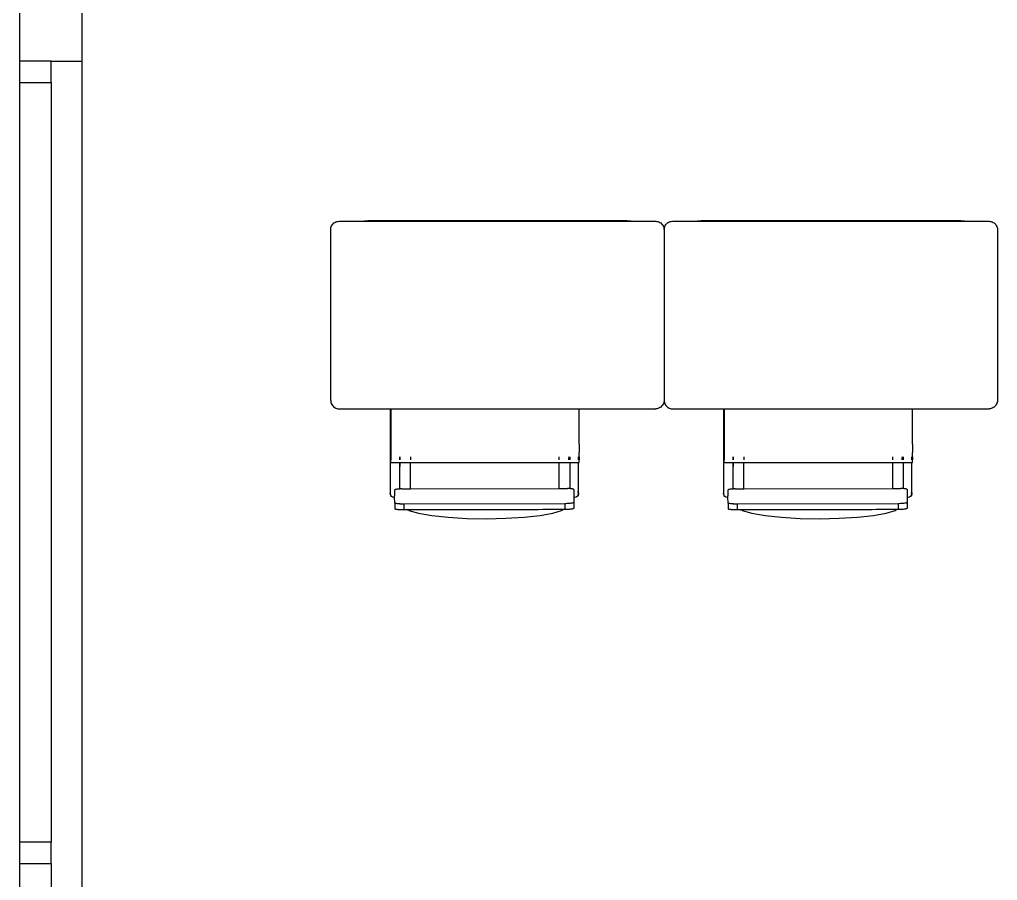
# Model space of a CAD drawing. Header units: metres. Extents: x -2 to 5.8, y -17.4 to 16.6.
# Drawn here: x -0.171 to 2.176, y -7.348 to -5.282 of the extents above; entities that cross this region are included whole.
import ezdxf

# ---------------------------------------------------------------- set-up
doc = ezdxf.new("R2010")
doc.units = ezdxf.units.M
doc.layers.add('SectionCutEdges', color=7, linetype='Continuous')

msp = doc.modelspace()

# ---------------------------------------------------------------- linework, layer by layer
for p, q in [((-0.0209, -9.182), (-0.0209, -5.382)), ((-0.0947, -5.4328), (-0.0947, -7.2566)), ((0.58, -5.774), (0.5817, -5.772)), ((0.5817, -5.772), (0.5837, -5.7703)), ((0.5837, -5.7703), (0.5858, -5.7689)), ((0.5858, -5.7689), (0.5882, -5.7677)), ((0.5882, -5.7677), (0.5906, -5.7669)), ((0.5906, -5.7669), (0.5932, -5.7664)), ((0.5932, -5.7664), (0.5958, -5.7662)), ((0.5958, -5.7662), (0.6493, -5.7662)), ((0.6493, -5.7662), (0.6561, -5.7648)), ((0.6493, -5.7662), (1.3032, -5.7662)), ((0.6561, -5.7648), (0.6649, -5.7642)), ((0.6649, -5.7642), (1.2876, -5.7642)), ((1.2876, -5.7642), (1.2964, -5.7648)), ((1.2964, -5.7648), (1.3032, -5.7662)), ((1.3032, -5.7662), (1.3558, -5.7662)), ((1.3558, -5.7662), (1.3584, -5.7664)), ((1.3584, -5.7664), (1.361, -5.7669)), ((1.361, -5.7669), (1.3635, -5.7677)), ((1.3635, -5.7677), (1.3658, -5.7689)), ((1.3658, -5.7689), (1.368, -5.7703)), ((1.368, -5.7703), (1.37, -5.772)), ((1.37, -5.772), (1.3717, -5.774)), ((1.38, -5.774), (1.3817, -5.772)), ((1.3817, -5.772), (1.3837, -5.7703)), ((1.3837, -5.7703), (1.3858, -5.7689)), ((1.3858, -5.7689), (1.3882, -5.7677)), ((1.3882, -5.7677), (1.3906, -5.7669)), ((1.3906, -5.7669), (1.3932, -5.7664)), ((1.3932, -5.7664), (1.3958, -5.7662)), ((1.3958, -5.7662), (1.4493, -5.7662)), ((1.4493, -5.7662), (1.4561, -5.7648)), ((1.4493, -5.7662), (2.1032, -5.7662)), ((1.4561, -5.7648), (1.4649, -5.7642)), ((1.4649, -5.7642), (2.0876, -5.7642)), ((2.0876, -5.7642), (2.0964, -5.7648)), ((2.0964, -5.7648), (2.1032, -5.7662)), ((2.1032, -5.7662), (2.1558, -5.7662)), ((2.1558, -5.7662), (2.1584, -5.7664)), ((2.1584, -5.7664), (2.161, -5.7669)), ((2.161, -5.7669), (2.1635, -5.7677)), ((2.1635, -5.7677), (2.1658, -5.7689)), ((2.1658, -5.7689), (2.168, -5.7703)), ((2.168, -5.7703), (2.17, -5.772)), ((2.17, -5.772), (2.1717, -5.774)), ((0.5758, -5.7862), (0.576, -5.7836)), ((0.5758, -6.1962), (0.5758, -5.7862)), ((0.576, -5.7836), (0.5765, -5.781)), ((0.5765, -5.781), (0.5773, -5.7785)), ((0.5773, -5.7785), (0.5785, -5.7762)), ((0.5785, -5.7762), (0.58, -5.774)), ((1.3717, -5.774), (1.3731, -5.7762)), ((1.3731, -5.7762), (1.3743, -5.7785)), ((1.3743, -5.7785), (1.3751, -5.781)), ((1.3751, -5.781), (1.3757, -5.7836)), ((1.3757, -5.7836), (1.3758, -5.7862)), ((1.3758, -5.7862), (1.376, -5.7836)), ((1.3758, -5.7862), (1.3758, -6.1962)), ((1.376, -5.7836), (1.3765, -5.781)), ((1.3765, -5.781), (1.3773, -5.7785)), ((1.3773, -5.7785), (1.3785, -5.7762)), ((1.3785, -5.7762), (1.38, -5.774)), ((2.1717, -5.774), (2.1731, -5.7762)), ((2.1731, -5.7762), (2.1743, -5.7785)), ((2.1743, -5.7785), (2.1751, -5.781)), ((2.1751, -5.781), (2.1757, -5.7836)), ((2.1757, -5.7836), (2.1758, -5.7862)), ((2.1758, -5.7862), (2.1758, -6.1962)), ((0.5758, -6.1962), (0.576, -6.1988)), ((0.576, -6.1988), (0.5765, -6.2014)), ((0.5765, -6.2014), (0.5773, -6.2038)), ((0.5773, -6.2038), (0.5785, -6.2062)), ((0.5785, -6.2062), (0.58, -6.2084)), ((0.58, -6.2084), (0.5817, -6.2103)), ((0.5817, -6.2103), (0.5837, -6.2121)), ((0.5837, -6.2121), (0.5858, -6.2135)), ((0.5858, -6.2135), (0.5882, -6.2147)), ((0.5882, -6.2147), (0.5906, -6.2155)), ((0.5906, -6.2155), (0.5932, -6.216)), ((0.5932, -6.216), (0.5958, -6.2162)), ((0.5958, -6.2162), (0.7186, -6.2162)), ((0.7186, -6.2162), (0.719, -6.2162)), ((0.7186, -6.2162), (0.7186, -6.4194)), ((0.719, -6.2162), (0.72, -6.2162)), ((0.72, -6.2162), (0.72, -6.301)), ((0.72, -6.2162), (1.172, -6.2162)), ((1.172, -6.301), (1.172, -6.2162)), ((1.172, -6.2162), (1.3558, -6.2162)), ((1.3584, -6.216), (1.3558, -6.2162)), ((1.361, -6.2155), (1.3584, -6.216)), ((1.3635, -6.2147), (1.361, -6.2155)), ((1.3658, -6.2135), (1.3635, -6.2147)), ((1.368, -6.2121), (1.3658, -6.2135)), ((1.37, -6.2103), (1.368, -6.2121)), ((1.3717, -6.2084), (1.37, -6.2103)), ((1.3731, -6.2062), (1.3717, -6.2084)), ((1.3743, -6.2038), (1.3731, -6.2062)), ((1.3751, -6.2014), (1.3743, -6.2038)), ((1.3757, -6.1988), (1.3751, -6.2014)), ((1.3758, -6.1962), (1.3757, -6.1988)), ((1.3758, -6.1962), (1.376, -6.1988)), ((1.376, -6.1988), (1.3765, -6.2014)), ((1.3765, -6.2014), (1.3773, -6.2038)), ((1.3773, -6.2038), (1.3785, -6.2062)), ((1.3785, -6.2062), (1.38, -6.2084)), ((1.38, -6.2084), (1.3817, -6.2103)), ((1.3817, -6.2103), (1.3837, -6.2121)), ((1.3837, -6.2121), (1.3858, -6.2135)), ((1.3858, -6.2135), (1.3882, -6.2147)), ((1.3882, -6.2147), (1.3906, -6.2155)), ((1.3906, -6.2155), (1.3932, -6.216)), ((1.3932, -6.216), (1.3958, -6.2162)), ((1.3958, -6.2162), (1.5186, -6.2162)), ((1.5186, -6.2162), (1.519, -6.2162)), ((1.5186, -6.2162), (1.5186, -6.4194)), ((1.519, -6.2162), (1.52, -6.2162)), ((1.52, -6.2162), (1.52, -6.301)), ((1.52, -6.2162), (1.972, -6.2162)), ((1.972, -6.301), (1.972, -6.2162)), ((1.972, -6.2162), (2.1558, -6.2162)), ((2.1584, -6.216), (2.1558, -6.2162)), ((2.161, -6.2155), (2.1584, -6.216)), ((2.1635, -6.2147), (2.161, -6.2155)), ((2.1658, -6.2135), (2.1635, -6.2147)), ((2.168, -6.2121), (2.1658, -6.2135)), ((2.17, -6.2103), (2.168, -6.2121)), ((2.1717, -6.2084), (2.17, -6.2103)), ((2.1731, -6.2062), (2.1717, -6.2084)), ((2.1743, -6.2038), (2.1731, -6.2062)), ((2.1751, -6.2014), (2.1743, -6.2038)), ((2.1757, -6.1988), (2.1751, -6.2014)), ((2.1758, -6.1962), (2.1757, -6.1988)), ((0.72, -6.301), (0.72, -6.311)), ((0.72, -6.311), (0.72, -6.3162)), ((1.172, -6.301), (1.172, -6.3213)), ((1.52, -6.301), (1.52, -6.311)), ((1.52, -6.311), (1.52, -6.3162)), ((1.972, -6.301), (1.972, -6.3213)), ((0.72, -6.3162), (0.72, -6.3213)), ((0.72, -6.3213), (0.72, -6.3215)), ((0.72, -6.3215), (0.72, -6.3239)), ((0.72, -6.3239), (0.72, -6.3265)), ((0.72, -6.3265), (0.72, -6.3266)), ((0.72, -6.3266), (0.72, -6.329)), ((0.72, -6.329), (0.72, -6.3314)), ((0.72, -6.3314), (0.72, -6.3316)), ((0.72, -6.3325), (0.72, -6.3316)), ((0.72, -6.3325), (0.72, -6.3331)), ((0.72, -6.3343), (0.72, -6.3331)), ((0.72, -6.3343), (0.72, -6.3349)), ((0.72, -6.3349), (0.72, -6.3355)), ((0.72, -6.3355), (0.72, -6.3361)), ((0.72, -6.3361), (0.72, -6.3363)), ((0.7416, -6.3314), (0.7416, -6.3325)), ((0.7416, -6.3331), (0.7416, -6.3343)), ((0.7416, -6.3349), (0.7416, -6.3355)), ((0.7419, -6.3325), (0.7419, -6.3314)), ((0.7419, -6.3343), (0.7419, -6.3331)), ((0.7419, -6.3355), (0.7419, -6.3349)), ((0.7675, -6.3314), (0.7675, -6.3325)), ((0.7675, -6.3331), (0.7675, -6.3343)), ((0.7675, -6.3349), (0.7675, -6.3355)), ((1.1244, -6.3325), (1.1244, -6.3314)), ((1.1244, -6.3343), (1.1244, -6.3331)), ((1.1244, -6.3355), (1.1244, -6.3349)), ((1.1473, -6.3325), (1.1473, -6.3314)), ((1.1473, -6.3331), (1.1473, -6.3343)), ((1.1473, -6.3355), (1.1473, -6.3349)), ((1.1503, -6.3325), (1.1503, -6.3314)), ((1.1503, -6.3343), (1.1503, -6.3331)), ((1.1503, -6.3355), (1.1503, -6.3349)), ((1.1706, -6.3325), (1.1706, -6.3314)), ((1.1706, -6.3343), (1.1706, -6.3331)), ((1.1706, -6.3355), (1.1706, -6.3349)), ((1.172, -6.3239), (1.172, -6.3213)), ((1.172, -6.3265), (1.172, -6.3239)), ((1.172, -6.329), (1.172, -6.3265)), ((1.172, -6.3314), (1.172, -6.329)), ((1.172, -6.3314), (1.172, -6.3325)), ((1.172, -6.3325), (1.172, -6.3331)), ((1.172, -6.3343), (1.172, -6.3331)), ((1.172, -6.3343), (1.172, -6.3349)), ((1.172, -6.3349), (1.172, -6.3355)), ((1.172, -6.3355), (1.172, -6.3361)), ((1.172, -6.3361), (1.172, -6.3367)), ((1.52, -6.3162), (1.52, -6.3213)), ((1.52, -6.3213), (1.52, -6.3215)), ((1.52, -6.3215), (1.52, -6.3239)), ((1.52, -6.3239), (1.52, -6.3265)), ((1.52, -6.3265), (1.52, -6.3266)), ((1.52, -6.3266), (1.52, -6.329)), ((1.52, -6.329), (1.52, -6.3314)), ((1.52, -6.3314), (1.52, -6.3316)), ((1.52, -6.3325), (1.52, -6.3316)), ((1.52, -6.3325), (1.52, -6.3331)), ((1.52, -6.3343), (1.52, -6.3331)), ((1.52, -6.3343), (1.52, -6.3349)), ((1.52, -6.3349), (1.52, -6.3355)), ((1.52, -6.3355), (1.52, -6.3361)), ((1.52, -6.3361), (1.52, -6.3363)), ((1.5416, -6.3314), (1.5416, -6.3325)), ((1.5416, -6.3331), (1.5416, -6.3343)), ((1.5416, -6.3349), (1.5416, -6.3355)), ((1.5419, -6.3325), (1.5419, -6.3314)), ((1.5419, -6.3343), (1.5419, -6.3331)), ((1.5419, -6.3355), (1.5419, -6.3349)), ((1.5675, -6.3314), (1.5675, -6.3325)), ((1.5675, -6.3331), (1.5675, -6.3343)), ((1.5675, -6.3349), (1.5675, -6.3355)), ((1.9244, -6.3325), (1.9244, -6.3314)), ((1.9244, -6.3343), (1.9244, -6.3331)), ((1.9244, -6.3355), (1.9244, -6.3349)), ((1.9473, -6.3325), (1.9473, -6.3314)), ((1.9473, -6.3331), (1.9473, -6.3343)), ((1.9473, -6.3355), (1.9473, -6.3349)), ((1.9503, -6.3325), (1.9503, -6.3314)), ((1.9503, -6.3343), (1.9503, -6.3331)), ((1.9503, -6.3355), (1.9503, -6.3349)), ((1.9706, -6.3325), (1.9706, -6.3314)), ((1.9706, -6.3343), (1.9706, -6.3331)), ((1.9706, -6.3355), (1.9706, -6.3349)), ((1.972, -6.3239), (1.972, -6.3213)), ((1.972, -6.3265), (1.972, -6.3239)), ((1.972, -6.329), (1.972, -6.3265)), ((1.972, -6.3314), (1.972, -6.329)), ((1.972, -6.3314), (1.972, -6.3325)), ((1.972, -6.3325), (1.972, -6.3331)), ((1.972, -6.3343), (1.972, -6.3331)), ((1.972, -6.3343), (1.972, -6.3349)), ((1.972, -6.3349), (1.972, -6.3355)), ((1.972, -6.3355), (1.972, -6.3361)), ((1.972, -6.3361), (1.972, -6.3367)), ((0.72, -6.3363), (0.72, -6.3367)), ((0.72, -6.3367), (0.72, -6.3373)), ((0.72, -6.3373), (0.72, -6.3378)), ((0.72, -6.3378), (0.72, -6.3384)), ((0.72, -6.3407), (0.72, -6.3384)), ((0.72, -6.3447), (0.72, -6.3407)), ((0.72, -6.3447), (0.72, -6.345)), ((0.72, -6.345), (0.7201, -6.345)), ((0.7201, -6.345), (0.7202, -6.345)), ((0.7202, -6.345), (0.7219, -6.345)), ((0.7219, -6.345), (0.7242, -6.345)), ((0.7242, -6.345), (0.727, -6.345)), ((0.727, -6.345), (0.73, -6.345)), ((0.73, -6.345), (0.7331, -6.345)), ((0.7331, -6.345), (0.7359, -6.345)), ((0.7359, -6.345), (0.7384, -6.345)), ((0.7384, -6.345), (0.7403, -6.345)), ((0.7403, -6.345), (0.7416, -6.345)), ((0.7416, -6.3367), (0.7416, -6.3373)), ((0.7416, -6.3378), (0.7416, -6.3384)), ((0.7416, -6.345), (0.7416, -6.3461)), ((0.7416, -6.345), (0.7419, -6.345)), ((0.7416, -6.3461), (0.7416, -6.3491)), ((0.7416, -6.3491), (0.7416, -6.3515)), ((0.7416, -6.3515), (0.7416, -6.3535)), ((0.7416, -6.3535), (0.7416, -6.3549)), ((0.7416, -6.4088), (0.7416, -6.3549)), ((0.7419, -6.3373), (0.7419, -6.3367)), ((0.7419, -6.3384), (0.7419, -6.3378)), ((0.7419, -6.3476), (0.7419, -6.345)), ((0.7419, -6.345), (0.7419, -6.345)), ((0.7419, -6.345), (0.7434, -6.345)), ((0.7419, -6.35), (0.7419, -6.3476)), ((0.7419, -6.3519), (0.7419, -6.35)), ((0.7419, -6.3532), (0.7419, -6.3519)), ((0.7419, -6.4088), (0.7419, -6.3532)), ((0.7434, -6.345), (0.7454, -6.345)), ((0.7454, -6.345), (0.7481, -6.345)), ((0.7481, -6.345), (0.7512, -6.345)), ((0.7512, -6.345), (0.7546, -6.345)), ((0.7546, -6.345), (0.7579, -6.345)), ((0.7579, -6.345), (0.7611, -6.345)), ((0.7611, -6.345), (0.7637, -6.345)), ((0.7637, -6.345), (0.7658, -6.345)), ((0.7658, -6.345), (0.7671, -6.345)), ((0.7671, -6.345), (0.7675, -6.345)), ((0.7675, -6.3367), (0.7675, -6.3373)), ((0.7675, -6.3378), (0.7675, -6.3384)), ((0.7675, -6.345), (1.1244, -6.345)), ((0.7675, -6.4086), (0.7675, -6.345)), ((1.1244, -6.3373), (1.1244, -6.3367)), ((1.1244, -6.3384), (1.1244, -6.3378)), ((1.1244, -6.345), (1.1249, -6.345)), ((1.1244, -6.4077), (1.1244, -6.345)), ((1.1249, -6.345), (1.1261, -6.345)), ((1.1261, -6.345), (1.1282, -6.345)), ((1.1282, -6.345), (1.1309, -6.345)), ((1.1309, -6.345), (1.134, -6.345)), ((1.134, -6.345), (1.1374, -6.345)), ((1.1374, -6.345), (1.1407, -6.345)), ((1.1407, -6.345), (1.1438, -6.345)), ((1.1438, -6.345), (1.1465, -6.345)), ((1.1465, -6.345), (1.1486, -6.345)), ((1.1473, -6.3373), (1.1473, -6.3367)), ((1.1473, -6.3384), (1.1473, -6.3378)), ((1.1486, -6.345), (1.1488, -6.345)), ((1.1488, -6.345), (1.1491, -6.345)), ((1.1491, -6.345), (1.1499, -6.345)), ((1.1499, -6.345), (1.1503, -6.345)), ((1.1503, -6.3373), (1.1503, -6.3367)), ((1.1503, -6.3384), (1.1503, -6.3378)), ((1.1503, -6.346), (1.1503, -6.345)), ((1.1503, -6.345), (1.1506, -6.345)), ((1.1503, -6.3497), (1.1503, -6.346)), ((1.1503, -6.353), (1.1503, -6.3497)), ((1.1503, -6.3557), (1.1503, -6.353)), ((1.1503, -6.3578), (1.1503, -6.3557)), ((1.1503, -6.3593), (1.1503, -6.3578)), ((1.1503, -6.3601), (1.1503, -6.3593)), ((1.1506, -6.345), (1.1529, -6.345)), ((1.1529, -6.345), (1.1557, -6.345)), ((1.1557, -6.345), (1.1587, -6.345)), ((1.1587, -6.345), (1.1618, -6.345)), ((1.1618, -6.345), (1.1646, -6.345)), ((1.1646, -6.345), (1.167, -6.345)), ((1.167, -6.345), (1.1689, -6.345)), ((1.1689, -6.345), (1.1706, -6.345)), ((1.1706, -6.3373), (1.1706, -6.3367)), ((1.1706, -6.3384), (1.1706, -6.3378)), ((1.1706, -6.3475), (1.1706, -6.345)), ((1.1706, -6.345), (1.1706, -6.345)), ((1.1706, -6.345), (1.172, -6.345)), ((1.1706, -6.3499), (1.1706, -6.3475)), ((1.1706, -6.3518), (1.1706, -6.3499)), ((1.1706, -6.3531), (1.1706, -6.3518)), ((1.1706, -6.4197), (1.1706, -6.3531)), ((1.172, -6.3367), (1.172, -6.3373)), ((1.172, -6.3373), (1.172, -6.3378)), ((1.172, -6.3378), (1.172, -6.3384)), ((1.172, -6.345), (1.172, -6.3384)), ((1.52, -6.3363), (1.52, -6.3367)), ((1.52, -6.3367), (1.52, -6.3373)), ((1.52, -6.3373), (1.52, -6.3378)), ((1.52, -6.3378), (1.52, -6.3384)), ((1.52, -6.3407), (1.52, -6.3384)), ((1.52, -6.3447), (1.52, -6.3407)), ((1.52, -6.3447), (1.52, -6.345)), ((1.52, -6.345), (1.5201, -6.345)), ((1.5201, -6.345), (1.5202, -6.345)), ((1.5202, -6.345), (1.5219, -6.345)), ((1.5219, -6.345), (1.5242, -6.345)), ((1.5242, -6.345), (1.527, -6.345)), ((1.527, -6.345), (1.53, -6.345)), ((1.53, -6.345), (1.5331, -6.345)), ((1.5331, -6.345), (1.5359, -6.345)), ((1.5359, -6.345), (1.5384, -6.345)), ((1.5384, -6.345), (1.5403, -6.345)), ((1.5403, -6.345), (1.5416, -6.345)), ((1.5416, -6.3367), (1.5416, -6.3373)), ((1.5416, -6.3378), (1.5416, -6.3384)), ((1.5416, -6.345), (1.5416, -6.3461)), ((1.5416, -6.345), (1.5419, -6.345)), ((1.5416, -6.3461), (1.5416, -6.3491)), ((1.5416, -6.3491), (1.5416, -6.3515)), ((1.5416, -6.3515), (1.5416, -6.3535)), ((1.5416, -6.3535), (1.5416, -6.3549)), ((1.5416, -6.4088), (1.5416, -6.3549)), ((1.5419, -6.3373), (1.5419, -6.3367)), ((1.5419, -6.3384), (1.5419, -6.3378)), ((1.5419, -6.3476), (1.5419, -6.345)), ((1.5419, -6.345), (1.5419, -6.345)), ((1.5419, -6.345), (1.5434, -6.345)), ((1.5419, -6.35), (1.5419, -6.3476)), ((1.5419, -6.3519), (1.5419, -6.35)), ((1.5419, -6.3532), (1.5419, -6.3519)), ((1.5419, -6.4088), (1.5419, -6.3532)), ((1.5434, -6.345), (1.5454, -6.345)), ((1.5454, -6.345), (1.5481, -6.345)), ((1.5481, -6.345), (1.5512, -6.345)), ((1.5512, -6.345), (1.5546, -6.345)), ((1.5546, -6.345), (1.5579, -6.345)), ((1.5579, -6.345), (1.5611, -6.345)), ((1.5611, -6.345), (1.5637, -6.345)), ((1.5637, -6.345), (1.5658, -6.345)), ((1.5658, -6.345), (1.5671, -6.345)), ((1.5671, -6.345), (1.5675, -6.345)), ((1.5675, -6.3367), (1.5675, -6.3373)), ((1.5675, -6.3378), (1.5675, -6.3384)), ((1.5675, -6.345), (1.9244, -6.345)), ((1.5675, -6.4086), (1.5675, -6.345)), ((1.9244, -6.3373), (1.9244, -6.3367)), ((1.9244, -6.3384), (1.9244, -6.3378)), ((1.9244, -6.345), (1.9249, -6.345)), ((1.9244, -6.4077), (1.9244, -6.345)), ((1.9249, -6.345), (1.9261, -6.345)), ((1.9261, -6.345), (1.9282, -6.345)), ((1.9282, -6.345), (1.9309, -6.345)), ((1.9309, -6.345), (1.934, -6.345)), ((1.934, -6.345), (1.9374, -6.345)), ((1.9374, -6.345), (1.9407, -6.345)), ((1.9407, -6.345), (1.9438, -6.345)), ((1.9438, -6.345), (1.9465, -6.345)), ((1.9465, -6.345), (1.9486, -6.345)), ((1.9473, -6.3373), (1.9473, -6.3367)), ((1.9473, -6.3384), (1.9473, -6.3378)), ((1.9486, -6.345), (1.9488, -6.345)), ((1.9488, -6.345), (1.9491, -6.345)), ((1.9491, -6.345), (1.9499, -6.345)), ((1.9499, -6.345), (1.9503, -6.345)), ((1.9503, -6.3373), (1.9503, -6.3367)), ((1.9503, -6.3384), (1.9503, -6.3378)), ((1.9503, -6.346), (1.9503, -6.345)), ((1.9503, -6.345), (1.9506, -6.345)), ((1.9503, -6.3497), (1.9503, -6.346)), ((1.9503, -6.353), (1.9503, -6.3497)), ((1.9503, -6.3557), (1.9503, -6.353)), ((1.9503, -6.3578), (1.9503, -6.3557)), ((1.9503, -6.3593), (1.9503, -6.3578)), ((1.9503, -6.3601), (1.9503, -6.3593)), ((1.9506, -6.345), (1.9529, -6.345)), ((1.9529, -6.345), (1.9557, -6.345)), ((1.9557, -6.345), (1.9587, -6.345)), ((1.9587, -6.345), (1.9618, -6.345)), ((1.9618, -6.345), (1.9646, -6.345)), ((1.9646, -6.345), (1.967, -6.345)), ((1.967, -6.345), (1.9689, -6.345)), ((1.9689, -6.345), (1.9706, -6.345)), ((1.9706, -6.3373), (1.9706, -6.3367)), ((1.9706, -6.3384), (1.9706, -6.3378)), ((1.9706, -6.3475), (1.9706, -6.345)), ((1.9706, -6.345), (1.9706, -6.345)), ((1.9706, -6.345), (1.972, -6.345)), ((1.9706, -6.3499), (1.9706, -6.3475)), ((1.9706, -6.3518), (1.9706, -6.3499)), ((1.9706, -6.3531), (1.9706, -6.3518)), ((1.9706, -6.4197), (1.9706, -6.3531)), ((1.972, -6.3367), (1.972, -6.3373)), ((1.972, -6.3373), (1.972, -6.3378)), ((1.972, -6.3378), (1.972, -6.3384)), ((1.972, -6.345), (1.972, -6.3384)), ((1.1503, -6.3754), (1.1503, -6.3601)), ((1.1503, -6.3896), (1.1503, -6.3754)), ((1.9503, -6.3754), (1.9503, -6.3601)), ((1.9503, -6.3896), (1.9503, -6.3754)), ((1.1503, -6.4025), (1.1503, -6.3896)), ((1.1503, -6.4079), (1.1503, -6.4025)), ((1.9503, -6.4025), (1.9503, -6.3896)), ((1.9503, -6.4079), (1.9503, -6.4025)), ((0.7186, -6.4194), (0.719, -6.4175)), ((0.719, -6.422), (0.7186, -6.4194)), ((0.7201, -6.4244), (0.719, -6.422)), ((0.7219, -6.4265), (0.7201, -6.4244)), ((0.7242, -6.4282), (0.7219, -6.4265)), ((0.727, -6.4292), (0.7242, -6.4282)), ((0.7292, -6.4295), (0.727, -6.4292)), ((0.7293, -6.4109), (0.7292, -6.4112)), ((0.7292, -6.4112), (0.7292, -6.4255)), ((0.7292, -6.4229), (0.7292, -6.4229)), ((0.7292, -6.4295), (0.7292, -6.4255)), ((0.7293, -6.4421), (0.7292, -6.4295)), ((0.7298, -6.4106), (0.7293, -6.4109)), ((0.73, -6.4105), (0.7298, -6.4106)), ((0.7305, -6.4103), (0.73, -6.4105)), ((0.7315, -6.41), (0.7305, -6.4103)), ((0.7328, -6.4097), (0.7315, -6.41)), ((0.7331, -6.4096), (0.7328, -6.4097)), ((0.7343, -6.4094), (0.7331, -6.4096)), ((0.7359, -6.4092), (0.7343, -6.4094)), ((0.736, -6.4092), (0.7359, -6.4092)), ((0.7379, -6.409), (0.736, -6.4092)), ((0.7384, -6.409), (0.7379, -6.409)), ((0.7399, -6.4089), (0.7384, -6.409)), ((0.7403, -6.4088), (0.7399, -6.4089)), ((0.7415, -6.4088), (0.7403, -6.4088)), ((0.7416, -6.4088), (0.7415, -6.4088)), ((0.7419, -6.4088), (0.7416, -6.4088)), ((0.742, -6.4088), (0.7419, -6.4088)), ((0.7434, -6.4087), (0.742, -6.4088)), ((0.7443, -6.4087), (0.7434, -6.4087)), ((0.7454, -6.4087), (0.7443, -6.4087)), ((0.7465, -6.4087), (0.7454, -6.4087)), ((0.7465, -6.4087), (0.7481, -6.4087)), ((0.7481, -6.4087), (0.7512, -6.4086)), ((0.7512, -6.4086), (0.7546, -6.4086)), ((0.7546, -6.4086), (0.7579, -6.4086)), ((0.7579, -6.4086), (0.7611, -6.4086)), ((0.7611, -6.4086), (0.7637, -6.4086)), ((0.7637, -6.4086), (0.7658, -6.4086)), ((0.7658, -6.4086), (0.7658, -6.4086)), ((0.7658, -6.4086), (0.7671, -6.4086)), ((0.7671, -6.4086), (0.7675, -6.4086)), ((0.7675, -6.4086), (1.1244, -6.4077)), ((1.1244, -6.4077), (1.1249, -6.4077)), ((1.1249, -6.4077), (1.1261, -6.4077)), ((1.1261, -6.4077), (1.1282, -6.4077)), ((1.1282, -6.4077), (1.1309, -6.4077)), ((1.1309, -6.4077), (1.134, -6.4077)), ((1.134, -6.4077), (1.1374, -6.4077)), ((1.1374, -6.4077), (1.1407, -6.4077)), ((1.1407, -6.4077), (1.1438, -6.4077)), ((1.1438, -6.4077), (1.1441, -6.4077)), ((1.146, -6.4077), (1.1441, -6.4077)), ((1.1473, -6.4077), (1.146, -6.4077)), ((1.1473, -6.4077), (1.1473, -6.4072)), ((1.1477, -6.4077), (1.1473, -6.4077)), ((1.1479, -6.4077), (1.1477, -6.4077)), ((1.148, -6.4077), (1.1479, -6.4077)), ((1.1486, -6.4078), (1.148, -6.4077)), ((1.1488, -6.4078), (1.1486, -6.4078)), ((1.1499, -6.4078), (1.1488, -6.4078)), ((1.1503, -6.4079), (1.1499, -6.4078)), ((1.1506, -6.4079), (1.1503, -6.4079)), ((1.1516, -6.408), (1.1506, -6.4079)), ((1.1529, -6.4081), (1.1516, -6.408)), ((1.1533, -6.4081), (1.1529, -6.4081)), ((1.1548, -6.4083), (1.1533, -6.4081)), ((1.1557, -6.4085), (1.1548, -6.4083)), ((1.1561, -6.4085), (1.1557, -6.4085)), ((1.1572, -6.4088), (1.1561, -6.4085)), ((1.1581, -6.409), (1.1572, -6.4088)), ((1.1587, -6.4093), (1.1581, -6.409)), ((1.1591, -6.4096), (1.1587, -6.4093)), ((1.1592, -6.4099), (1.1591, -6.4096)), ((1.1592, -6.4099), (1.1593, -6.4295)), ((1.1618, -6.4292), (1.1593, -6.4295)), ((1.1593, -6.4295), (1.1593, -6.441)), ((1.1646, -6.4283), (1.1618, -6.4292)), ((1.167, -6.4267), (1.1646, -6.4283)), ((1.1689, -6.4247), (1.167, -6.4267)), ((1.1689, -6.4143), (1.1692, -6.4146)), ((1.1689, -6.4171), (1.1691, -6.4173)), ((1.1693, -6.4197), (1.1689, -6.4219)), ((1.1702, -6.4223), (1.1689, -6.4247)), ((1.1691, -6.4173), (1.1693, -6.4197)), ((1.1692, -6.4146), (1.1702, -6.4168)), ((1.1706, -6.4197), (1.1702, -6.4223)), ((1.5186, -6.4194), (1.519, -6.4175)), ((1.519, -6.422), (1.5186, -6.4194)), ((1.5201, -6.4244), (1.519, -6.422)), ((1.5219, -6.4265), (1.5201, -6.4244)), ((1.5242, -6.4282), (1.5219, -6.4265)), ((1.527, -6.4292), (1.5242, -6.4282)), ((1.5292, -6.4295), (1.527, -6.4292)), ((1.5293, -6.4109), (1.5292, -6.4112)), ((1.5292, -6.4112), (1.5292, -6.4255)), ((1.5292, -6.4229), (1.5292, -6.4229)), ((1.5292, -6.4295), (1.5292, -6.4255)), ((1.5293, -6.4421), (1.5292, -6.4295)), ((1.5298, -6.4106), (1.5293, -6.4109)), ((1.53, -6.4105), (1.5298, -6.4106)), ((1.5305, -6.4103), (1.53, -6.4105)), ((1.5315, -6.41), (1.5305, -6.4103)), ((1.5328, -6.4097), (1.5315, -6.41)), ((1.5331, -6.4096), (1.5328, -6.4097)), ((1.5343, -6.4094), (1.5331, -6.4096)), ((1.5359, -6.4092), (1.5343, -6.4094)), ((1.536, -6.4092), (1.5359, -6.4092)), ((1.5379, -6.409), (1.536, -6.4092)), ((1.5384, -6.409), (1.5379, -6.409)), ((1.5399, -6.4089), (1.5384, -6.409)), ((1.5403, -6.4088), (1.5399, -6.4089)), ((1.5415, -6.4088), (1.5403, -6.4088)), ((1.5416, -6.4088), (1.5415, -6.4088)), ((1.5419, -6.4088), (1.5416, -6.4088)), ((1.542, -6.4088), (1.5419, -6.4088)), ((1.5434, -6.4087), (1.542, -6.4088)), ((1.5443, -6.4087), (1.5434, -6.4087)), ((1.5454, -6.4087), (1.5443, -6.4087)), ((1.5465, -6.4087), (1.5454, -6.4087)), ((1.5465, -6.4087), (1.5481, -6.4087)), ((1.5481, -6.4087), (1.5512, -6.4086)), ((1.5512, -6.4086), (1.5546, -6.4086)), ((1.5546, -6.4086), (1.5579, -6.4086)), ((1.5579, -6.4086), (1.5611, -6.4086)), ((1.5611, -6.4086), (1.5637, -6.4086)), ((1.5637, -6.4086), (1.5658, -6.4086)), ((1.5658, -6.4086), (1.5658, -6.4086)), ((1.5658, -6.4086), (1.5671, -6.4086)), ((1.5671, -6.4086), (1.5675, -6.4086)), ((1.5675, -6.4086), (1.9244, -6.4077)), ((1.9244, -6.4077), (1.9249, -6.4077)), ((1.9249, -6.4077), (1.9261, -6.4077)), ((1.9261, -6.4077), (1.9282, -6.4077)), ((1.9282, -6.4077), (1.9309, -6.4077)), ((1.9309, -6.4077), (1.934, -6.4077)), ((1.934, -6.4077), (1.9374, -6.4077)), ((1.9374, -6.4077), (1.9407, -6.4077)), ((1.9407, -6.4077), (1.9438, -6.4077)), ((1.9438, -6.4077), (1.9441, -6.4077)), ((1.946, -6.4077), (1.9441, -6.4077)), ((1.9473, -6.4077), (1.946, -6.4077)), ((1.9473, -6.4077), (1.9473, -6.4072)), ((1.9477, -6.4077), (1.9473, -6.4077)), ((1.9479, -6.4077), (1.9477, -6.4077)), ((1.948, -6.4077), (1.9479, -6.4077)), ((1.9486, -6.4078), (1.948, -6.4077)), ((1.9488, -6.4078), (1.9486, -6.4078)), ((1.9499, -6.4078), (1.9488, -6.4078)), ((1.9503, -6.4079), (1.9499, -6.4078)), ((1.9506, -6.4079), (1.9503, -6.4079)), ((1.9516, -6.408), (1.9506, -6.4079)), ((1.9529, -6.4081), (1.9516, -6.408)), ((1.9533, -6.4081), (1.9529, -6.4081)), ((1.9548, -6.4083), (1.9533, -6.4081)), ((1.9557, -6.4085), (1.9548, -6.4083)), ((1.9561, -6.4085), (1.9557, -6.4085)), ((1.9572, -6.4088), (1.9561, -6.4085)), ((1.9581, -6.409), (1.9572, -6.4088)), ((1.9587, -6.4093), (1.9581, -6.409)), ((1.9591, -6.4096), (1.9587, -6.4093)), ((1.9592, -6.4099), (1.9591, -6.4096)), ((1.9592, -6.4099), (1.9593, -6.4295)), ((1.9618, -6.4292), (1.9593, -6.4295)), ((1.9593, -6.4295), (1.9593, -6.441)), ((1.9646, -6.4283), (1.9618, -6.4292)), ((1.967, -6.4267), (1.9646, -6.4283)), ((1.9689, -6.4247), (1.967, -6.4267)), ((1.9689, -6.4143), (1.9692, -6.4146)), ((1.9689, -6.4171), (1.9691, -6.4173)), ((1.9693, -6.4197), (1.9689, -6.4219)), ((1.9702, -6.4223), (1.9689, -6.4247)), ((1.9691, -6.4173), (1.9693, -6.4197)), ((1.9692, -6.4146), (1.9702, -6.4168)), ((1.9706, -6.4197), (1.9702, -6.4223)), ((0.7295, -6.4424), (0.7293, -6.4421)), ((0.7293, -6.4421), (0.7293, -6.4562)), ((0.73, -6.4428), (0.7295, -6.4424)), ((0.731, -6.4432), (0.73, -6.4428)), ((0.7322, -6.4435), (0.731, -6.4432)), ((0.7338, -6.4439), (0.7322, -6.4435)), ((0.7357, -6.4441), (0.7338, -6.4439)), ((0.7379, -6.4444), (0.7357, -6.4441)), ((0.7403, -6.4446), (0.7379, -6.4444)), ((0.7423, -6.4447), (0.7403, -6.4446)), ((0.7429, -6.446), (0.7423, -6.4447)), ((0.7429, -6.4448), (0.7423, -6.4447)), ((0.7456, -6.4449), (0.7429, -6.4448)), ((0.7429, -6.4461), (0.7429, -6.446)), ((0.7484, -6.445), (0.7456, -6.4449)), ((0.7513, -6.445), (0.7484, -6.445)), ((1.1373, -6.444), (0.7513, -6.445)), ((0.7513, -6.445), (0.7513, -6.4591)), ((1.1402, -6.444), (1.1373, -6.444)), ((1.1373, -6.444), (1.1374, -6.4582)), ((1.143, -6.4439), (1.1402, -6.444)), ((1.1458, -6.4438), (1.143, -6.4439)), ((1.1483, -6.4436), (1.1458, -6.4438)), ((1.1507, -6.4434), (1.1483, -6.4436)), ((1.1529, -6.4431), (1.1507, -6.4434)), ((1.1548, -6.4428), (1.1529, -6.4431)), ((1.1564, -6.4425), (1.1548, -6.4428)), ((1.1577, -6.4421), (1.1564, -6.4425)), ((1.1586, -6.4418), (1.1577, -6.4421)), ((1.1592, -6.4414), (1.1586, -6.4418)), ((1.1593, -6.441), (1.1592, -6.4414)), ((1.1593, -6.441), (1.1594, -6.4552)), ((1.5295, -6.4424), (1.5293, -6.4421)), ((1.5293, -6.4421), (1.5293, -6.4562)), ((1.53, -6.4428), (1.5295, -6.4424)), ((1.531, -6.4432), (1.53, -6.4428)), ((1.5322, -6.4435), (1.531, -6.4432)), ((1.5338, -6.4439), (1.5322, -6.4435)), ((1.5357, -6.4441), (1.5338, -6.4439)), ((1.5379, -6.4444), (1.5357, -6.4441)), ((1.5403, -6.4446), (1.5379, -6.4444)), ((1.5423, -6.4447), (1.5403, -6.4446)), ((1.5429, -6.446), (1.5423, -6.4447)), ((1.5429, -6.4448), (1.5423, -6.4447)), ((1.5456, -6.4449), (1.5429, -6.4448)), ((1.5429, -6.4461), (1.5429, -6.446)), ((1.5484, -6.445), (1.5456, -6.4449)), ((1.5513, -6.445), (1.5484, -6.445)), ((1.9373, -6.444), (1.5513, -6.445)), ((1.5513, -6.445), (1.5513, -6.4591)), ((1.9402, -6.444), (1.9373, -6.444)), ((1.9373, -6.444), (1.9374, -6.4582)), ((1.943, -6.4439), (1.9402, -6.444)), ((1.9458, -6.4438), (1.943, -6.4439)), ((1.9483, -6.4436), (1.9458, -6.4438)), ((1.9507, -6.4434), (1.9483, -6.4436)), ((1.9529, -6.4431), (1.9507, -6.4434)), ((1.9548, -6.4428), (1.9529, -6.4431)), ((1.9564, -6.4425), (1.9548, -6.4428)), ((1.9577, -6.4421), (1.9564, -6.4425)), ((1.9586, -6.4418), (1.9577, -6.4421)), ((1.9592, -6.4414), (1.9586, -6.4418)), ((1.9593, -6.441), (1.9592, -6.4414)), ((1.9593, -6.441), (1.9594, -6.4552)), ((0.7295, -6.4566), (0.7293, -6.4562)), ((0.7301, -6.457), (0.7295, -6.4566)), ((0.731, -6.4574), (0.7301, -6.457)), ((0.7323, -6.4577), (0.731, -6.4574)), ((0.7339, -6.458), (0.7323, -6.4577)), ((0.7358, -6.4583), (0.7339, -6.458)), ((0.7379, -6.4586), (0.7358, -6.4583)), ((0.7403, -6.4588), (0.7379, -6.4586)), ((0.7429, -6.4589), (0.7403, -6.4588)), ((0.7456, -6.4591), (0.7429, -6.4589)), ((0.7485, -6.4591), (0.7456, -6.4591)), ((0.7513, -6.4591), (0.7485, -6.4591)), ((0.7606, -6.4591), (0.7513, -6.4591)), ((0.7607, -6.4593), (0.7606, -6.4591)), ((0.7645, -6.4591), (0.7606, -6.4591)), ((0.7636, -6.4604), (0.7607, -6.4593)), ((0.7636, -6.4604), (0.7866, -6.4669)), ((0.7715, -6.4591), (0.7645, -6.4591)), ((0.7793, -6.4591), (0.7715, -6.4591)), ((0.7822, -6.4591), (0.7793, -6.4591)), ((0.801, -6.459), (0.7822, -6.4591)), ((0.7866, -6.4669), (0.8186, -6.4725)), ((0.8126, -6.459), (0.801, -6.459)), ((0.8259, -6.459), (0.8126, -6.459)), ((0.8186, -6.4725), (0.858, -6.4766)), ((0.8545, -6.4589), (0.8259, -6.459)), ((0.8592, -6.4589), (0.8545, -6.4589)), ((0.858, -6.4766), (0.9025, -6.4792)), ((0.9012, -6.4588), (0.8592, -6.4589)), ((0.9254, -6.4587), (0.9012, -6.4588)), ((0.9771, -6.4586), (0.9254, -6.4587)), ((0.9977, -6.4585), (0.9771, -6.4586)), ((0.9961, -6.4791), (1.0399, -6.4764)), ((1.0431, -6.4584), (0.9977, -6.4585)), ((1.0399, -6.4764), (1.0782, -6.4722)), ((1.0437, -6.4584), (1.0431, -6.4584)), ((1.0745, -6.4584), (1.0437, -6.4584)), ((1.0845, -6.4583), (1.0745, -6.4584)), ((1.0782, -6.4722), (1.1088, -6.4666)), ((1.0978, -6.4583), (1.0845, -6.4583)), ((1.1159, -6.4582), (1.0978, -6.4583)), ((1.1088, -6.4666), (1.13, -6.46)), ((1.1165, -6.4582), (1.1159, -6.4582)), ((1.1249, -6.4582), (1.1165, -6.4582)), ((1.1313, -6.4582), (1.1249, -6.4582)), ((1.13, -6.46), (1.133, -6.4588)), ((1.1338, -6.4582), (1.1313, -6.4582)), ((1.133, -6.4588), (1.1339, -6.4582)), ((1.1339, -6.4582), (1.1338, -6.4582)), ((1.1374, -6.4582), (1.1339, -6.4582)), ((1.1403, -6.4582), (1.1374, -6.4582)), ((1.1431, -6.4581), (1.1403, -6.4582)), ((1.1458, -6.4579), (1.1431, -6.4581)), ((1.1484, -6.4578), (1.1458, -6.4579)), ((1.1508, -6.4575), (1.1484, -6.4578)), ((1.1529, -6.4573), (1.1508, -6.4575)), ((1.1548, -6.457), (1.1529, -6.4573)), ((1.1564, -6.4567), (1.1548, -6.457)), ((1.1577, -6.4563), (1.1564, -6.4567)), ((1.1586, -6.4559), (1.1577, -6.4563)), ((1.1592, -6.4556), (1.1586, -6.4559)), ((1.1594, -6.4552), (1.1592, -6.4556)), ((1.5295, -6.4566), (1.5293, -6.4562)), ((1.5301, -6.457), (1.5295, -6.4566)), ((1.531, -6.4574), (1.5301, -6.457)), ((1.5323, -6.4577), (1.531, -6.4574)), ((1.5339, -6.458), (1.5323, -6.4577)), ((1.5358, -6.4583), (1.5339, -6.458)), ((1.5379, -6.4586), (1.5358, -6.4583)), ((1.5403, -6.4588), (1.5379, -6.4586)), ((1.5429, -6.4589), (1.5403, -6.4588)), ((1.5456, -6.4591), (1.5429, -6.4589)), ((1.5485, -6.4591), (1.5456, -6.4591)), ((1.5513, -6.4591), (1.5485, -6.4591)), ((1.5606, -6.4591), (1.5513, -6.4591)), ((1.5607, -6.4593), (1.5606, -6.4591)), ((1.5645, -6.4591), (1.5606, -6.4591)), ((1.5636, -6.4604), (1.5607, -6.4593)), ((1.5636, -6.4604), (1.5866, -6.4669)), ((1.5715, -6.4591), (1.5645, -6.4591)), ((1.5793, -6.4591), (1.5715, -6.4591)), ((1.5822, -6.4591), (1.5793, -6.4591)), ((1.601, -6.459), (1.5822, -6.4591)), ((1.5866, -6.4669), (1.6186, -6.4725)), ((1.6126, -6.459), (1.601, -6.459)), ((1.6259, -6.459), (1.6126, -6.459)), ((1.6186, -6.4725), (1.658, -6.4766)), ((1.6545, -6.4589), (1.6259, -6.459)), ((1.6592, -6.4589), (1.6545, -6.4589)), ((1.658, -6.4766), (1.7025, -6.4792)), ((1.7012, -6.4588), (1.6592, -6.4589)), ((1.7254, -6.4587), (1.7012, -6.4588)), ((1.7771, -6.4586), (1.7254, -6.4587)), ((1.7977, -6.4585), (1.7771, -6.4586)), ((1.7961, -6.4791), (1.8399, -6.4764)), ((1.8431, -6.4584), (1.7977, -6.4585)), ((1.8399, -6.4764), (1.8782, -6.4722)), ((1.8437, -6.4584), (1.8431, -6.4584)), ((1.8745, -6.4584), (1.8437, -6.4584)), ((1.8845, -6.4583), (1.8745, -6.4584)), ((1.8782, -6.4722), (1.9088, -6.4666)), ((1.8978, -6.4583), (1.8845, -6.4583)), ((1.9159, -6.4582), (1.8978, -6.4583)), ((1.9088, -6.4666), (1.93, -6.46)), ((1.9165, -6.4582), (1.9159, -6.4582)), ((1.9249, -6.4582), (1.9165, -6.4582)), ((1.9313, -6.4582), (1.9249, -6.4582)), ((1.93, -6.46), (1.933, -6.4588)), ((1.9338, -6.4582), (1.9313, -6.4582)), ((1.933, -6.4588), (1.9339, -6.4582)), ((1.9339, -6.4582), (1.9338, -6.4582)), ((1.9374, -6.4582), (1.9339, -6.4582)), ((1.9403, -6.4582), (1.9374, -6.4582)), ((1.9431, -6.4581), (1.9403, -6.4582)), ((1.9458, -6.4579), (1.9431, -6.4581)), ((1.9484, -6.4578), (1.9458, -6.4579)), ((1.9508, -6.4575), (1.9484, -6.4578)), ((1.9529, -6.4573), (1.9508, -6.4575)), ((1.9548, -6.457), (1.9529, -6.4573)), ((1.9564, -6.4567), (1.9548, -6.457)), ((1.9577, -6.4563), (1.9564, -6.4567)), ((1.9586, -6.4559), (1.9577, -6.4563)), ((1.9592, -6.4556), (1.9586, -6.4559)), ((1.9594, -6.4552), (1.9592, -6.4556)), ((0.9025, -6.4792), (0.9494, -6.4801)), ((0.9494, -6.4801), (0.9961, -6.4791)), ((1.7025, -6.4792), (1.7494, -6.4801)), ((1.7494, -6.4801), (1.7961, -6.4791)), ((-0.0947, -7.3074), (-0.0947, -9.1312))]:
    msp.add_line(p, q)
at = {"layer": 'SectionCutEdges'}
for p, q in [((-0.1709, -5.182), (-0.1709, -5.382)), ((-0.0209, -5.382), (-0.0209, -5.182)), ((-0.1709, -5.382), (-0.1709, -5.4328)), ((-0.0947, -5.382), (-0.1709, -5.382)), ((-0.0947, -5.4328), (-0.0947, -5.382)), ((-0.0947, -5.382), (-0.0209, -5.382)), ((-0.1709, -5.4328), (-0.1709, -7.2566)), ((-0.1709, -5.4328), (-0.0947, -5.4328)), ((-0.1709, -7.2566), (-0.1709, -7.3074)), ((-0.0947, -7.2566), (-0.1709, -7.2566)), ((-0.0947, -7.3074), (-0.0947, -7.2566)), ((-0.1709, -7.3074), (-0.1709, -9.1312)), ((-0.1709, -7.3074), (-0.0947, -7.3074))]:
    msp.add_line(p, q, dxfattribs=at)

doc.saveas('drawing.dxf')
